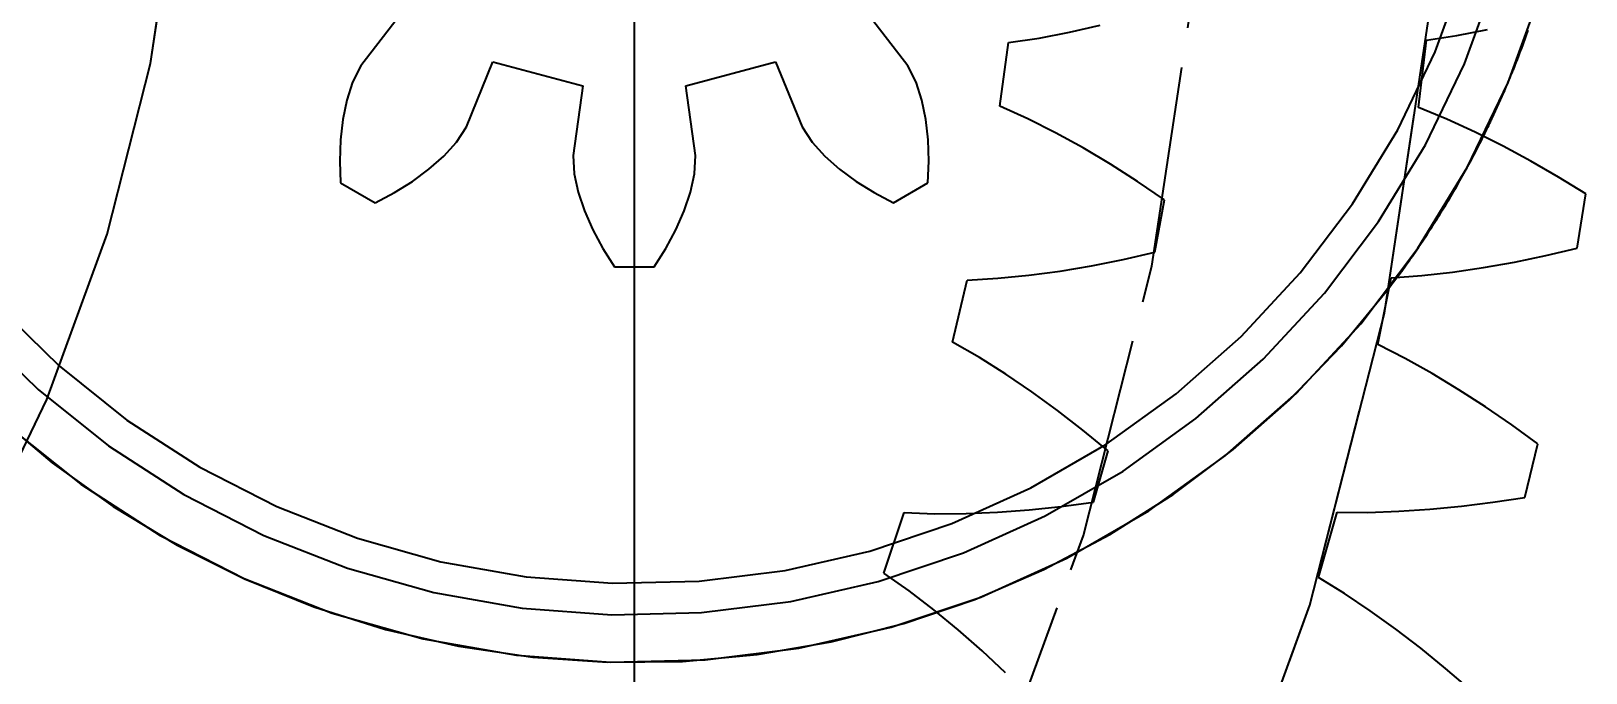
# Model space of a CAD drawing. Header units: millimetres. Extents: x -13 to 234, y -140 to 87.
# Drawn here: x 35.43 to 45.27, y -58.96 to -54.91 of the extents above; entities that cross this region are included whole.
import ezdxf

# ---------------------------------------------------------------- set-up
doc = ezdxf.new("R2010")
doc.units = ezdxf.units.MM
doc.linetypes.add('DASHED', pattern=[1.524, 1.27, -0.254])
for name, color, linetype in [('DIMS', 3, 'CONTINUOUS'), ('HIDDEN', 8, 'DASHED'), ('VISIBLE', 7, 'CONTINUOUS')]:
    doc.layers.add(name, color=color, linetype=linetype)
doc.styles.add('OpenSansCondensed-Light', font='OpenSansCondensed-Light.ttf')
doc.dimstyles.new('EZDXF', dxfattribs={"dimtxt": 0.25, "dimasz": 0.175, "dimexe": 0.375, "dimexo": 0.125, "dimgap": 0.1, "dimtad": 1, "dimlfac": 100, "dimzin": 12, "dimdsep": 46, "dimtxsty": 'OpenSansCondensed-Light', "dimblk": 'ARCHTICK', "dimcen": 2.5, "dimazin": 3, "dimtfac": 0.5, "dimtmove": 2, "dimatfit": 3})

# ---------------------------------------------------------------- blocks, each defined once
blk = doc.blocks.new('_ARCHTICK')
at = {"color": 0, "linetype": 'BYBLOCK', "const_width": 0.15}
blk.add_lwpolyline([(-0.5, -0.5), (0.5, 0.5)], dxfattribs=at)

msp = doc.modelspace()

# ---------------------------------------------------------------- linework, layer by layer
at = {"layer": 'HIDDEN'}
for points in [[(33.97503, -69.9188), (35.6262, -68.9655), (37.17424, -67.85253), (38.60378, -66.59095), (39.9006, -65.19331), (41.05182, -63.6735), (42.04599, -62.04661), (42.87323, -60.32882), (43.52533, -58.53719), (43.9958, -56.68954), (44.27996, -54.80424), (44.375, -52.9)], [(33.97503, -69.9188), (35.6262, -68.9655), (37.17424, -67.85253), (38.60378, -66.59095), (39.9006, -65.19331), (41.05182, -63.6735), (42.04599, -62.04661), (42.87323, -60.32882), (43.52533, -58.53719), (43.9958, -56.68954), (44.27996, -54.80424), (44.375, -52.9)], [(33.97503, -69.9188), (35.6262, -68.9655), (37.17424, -67.85253), (38.60378, -66.59095), (39.9006, -65.19331), (41.05182, -63.6735), (42.04599, -62.04661), (42.87323, -60.32882), (43.52533, -58.53719), (43.9958, -56.68954), (44.27996, -54.80424), (44.375, -52.9)], [(34.81238, -67.70546), (36.23901, -66.67978), (37.55642, -65.51715), (38.75153, -64.22913), (39.81246, -62.82852), (40.72866, -61.32923), (41.49102, -59.74616), (42.09197, -58.09506), (42.52554, -56.39233), (42.78742, -54.65488), (42.875, -52.9)], [(34.81238, -67.70546), (36.23901, -66.67978), (37.55642, -65.51715), (38.75153, -64.22913), (39.81246, -62.82852), (40.72866, -61.32923), (41.49102, -59.74616), (42.09197, -58.09506), (42.52554, -56.39233), (42.78742, -54.65488), (42.875, -52.9)], [(35.05095, -58.23731), (35.53367, -57.23493), (35.91419, -56.18947), (36.18872, -55.11131), (36.35454, -54.01118), (36.41, -52.9)], [(35.27988, -57.39869), (35.74754, -57.77163), (36.25, -58.09615), (36.78228, -58.36904), (37.33908, -58.58756), (37.91487, -58.74957), (38.50394, -58.85344), (39.10042, -58.89814), (39.69838, -58.88322), (40.29189, -58.80885), (40.87504, -58.67575), (41.44205, -58.48524), (41.98726, -58.23923), (42.50528, -57.94016), (42.99094, -57.59099), (43.43942, -57.1952), (43.84627, -56.75673), (44.20743, -56.27992), (44.51933, -55.76952), (44.77886, -55.23061), (44.98344, -54.66853), (45.13103, -54.08888), (45.22018, -53.49741), (45.25, -52.9)], [(35.27988, -57.39869), (35.74754, -57.77163), (36.25, -58.09615), (36.78228, -58.36904), (37.33908, -58.58756), (37.91487, -58.74957), (38.50394, -58.85344), (39.10042, -58.89814), (39.69838, -58.88322), (40.29189, -58.80885), (40.87504, -58.67575), (41.44205, -58.48524), (41.98726, -58.23923), (42.50528, -57.94016), (42.99094, -57.59099), (43.43942, -57.1952), (43.84627, -56.75673), (44.20743, -56.27992), (44.51933, -55.76952), (44.77886, -55.23061), (44.98344, -54.66853), (45.13103, -54.08888), (45.22018, -53.49741), (45.25, -52.9)], [(35.27988, -57.39869), (35.74754, -57.77163), (36.25, -58.09615), (36.78228, -58.36904), (37.33908, -58.58756), (37.91487, -58.74957), (38.50394, -58.85344), (39.10042, -58.89814), (39.69838, -58.88322), (40.29189, -58.80885), (40.87504, -58.67575), (41.44205, -58.48524), (41.98726, -58.23923), (42.50528, -57.94016), (42.99094, -57.59099), (43.43942, -57.1952), (43.84627, -56.75673), (44.20743, -56.27992), (44.51933, -55.76952), (44.77886, -55.23061), (44.98344, -54.66853), (45.13103, -54.08888), (45.22018, -53.49741), (45.25, -52.9)], [(35.0716, -56.77698), (35.47839, -57.17375), (35.92266, -57.52805), (36.4, -57.83634), (36.90566, -58.09558), (37.43463, -58.30319), (37.98163, -58.45709), (38.54124, -58.55576), (39.1079, -58.59823), (39.67596, -58.58406), (40.23979, -58.5134), (40.79379, -58.38696), (41.33244, -58.20598), (41.8504, -57.97227), (42.34251, -57.68815), (42.80389, -57.35644), (43.22995, -56.98044), (43.61645, -56.56389), (43.95956, -56.11092), (44.25586, -55.62605), (44.50241, -55.11408), (44.69676, -54.5801)], [(35.0716, -56.77698), (35.47839, -57.17375), (35.92266, -57.52805), (36.4, -57.83634), (36.90566, -58.09558), (37.43463, -58.30319), (37.98163, -58.45709), (38.54124, -58.55576), (39.1079, -58.59823), (39.67596, -58.58406), (40.23979, -58.5134), (40.79379, -58.38696), (41.33244, -58.20598), (41.8504, -57.97227), (42.34251, -57.68815), (42.80389, -57.35644), (43.22995, -56.98044), (43.61645, -56.56389), (43.95956, -56.11092), (44.25586, -55.62605), (44.50241, -55.11408), (44.69676, -54.5801)], [(35.21821, -56.64095), (35.61073, -57.0238), (36.03941, -57.36566), (36.5, -57.66314), (36.98792, -57.91328), (37.49832, -58.1136), (38.02613, -58.2621), (38.56611, -58.35732), (39.11288, -58.39829), (39.66102, -58.38462), (40.20506, -58.31644), (40.73962, -58.19443), (41.25938, -58.01981), (41.75916, -57.79429), (42.234, -57.52014), (42.67919, -57.20007), (43.0903, -56.83727), (43.46324, -56.43533), (43.79431, -55.99826), (44.08022, -55.5304), (44.31812, -55.03639), (44.50565, -54.52115)], [(35.21821, -56.64095), (35.61073, -57.0238), (36.03941, -57.36566), (36.5, -57.66314), (36.98792, -57.91328), (37.49832, -58.1136), (38.02613, -58.2621), (38.56611, -58.35732), (39.11288, -58.39829), (39.66102, -58.38462), (40.20506, -58.31644), (40.73962, -58.19443), (41.25938, -58.01981), (41.75916, -57.79429), (42.234, -57.52014), (42.67919, -57.20007), (43.0903, -56.83727), (43.46324, -56.43533), (43.79431, -55.99826), (44.08022, -55.5304), (44.31812, -55.03639), (44.50565, -54.52115)], [(37.79184, -54.77467), (37.51919, -55.1252)], [(37.79184, -54.77467), (37.51919, -55.1252)], [(40.98081, -55.1252), (40.70816, -54.77467)], [(40.98081, -55.1252), (40.70816, -54.77467)], [(42.00451, -54.91294), (42.19859, -54.86827)], [(42.00451, -54.91294), (42.19859, -54.86827)], [(41.56259, -55.37982), (41.6185, -54.97899)], [(41.56259, -55.37982), (41.6185, -54.97899)], [(41.6185, -54.97899), (41.81109, -54.95009)], [(41.6185, -54.97899), (41.81109, -54.95009)], [(41.81109, -54.95009), (42.00451, -54.91294)], [(41.81109, -54.95009), (42.00451, -54.91294)], [(44.21238, -55.38875), (44.26336, -54.96341)], [(44.21238, -55.38875), (44.26336, -54.96341)], [(44.26336, -54.96341), (44.45517, -54.93329)], [(44.45517, -54.93329), (44.6476, -54.8958)], [(37.51919, -55.1252), (37.46689, -55.22818)], [(37.51919, -55.1252), (37.46689, -55.22818)], [(38.18832, -55.51152), (38.35556, -55.10014)], [(38.18832, -55.51152), (38.35556, -55.10014)], [(38.35556, -55.10014), (38.92453, -55.25259)], [(38.35556, -55.10014), (38.92453, -55.25259)], [(39.57547, -55.25259), (40.14444, -55.10014)], [(39.57547, -55.25259), (40.14444, -55.10014)], [(40.14444, -55.10014), (40.31168, -55.51152)], [(40.14444, -55.10014), (40.31168, -55.51152)], [(41.03311, -55.22818), (40.98081, -55.1252)], [(41.03311, -55.22818), (40.98081, -55.1252)], [(37.46689, -55.22818), (37.43025, -55.34273)], [(37.46689, -55.22818), (37.43025, -55.34273)], [(38.92453, -55.25259), (38.86368, -55.69248)], [(38.92453, -55.25259), (38.86368, -55.69248)], [(39.63632, -55.69248), (39.57547, -55.25259)], [(39.63632, -55.69248), (39.57547, -55.25259)], [(41.06975, -55.34273), (41.03311, -55.22818)], [(41.06975, -55.34273), (41.03311, -55.22818)], [(37.43025, -55.34273), (37.40524, -55.46506)], [(37.43025, -55.34273), (37.40524, -55.46506)], [(41.09476, -55.46506), (41.06975, -55.34273)], [(41.09476, -55.46506), (41.06975, -55.34273)], [(41.73992, -55.46033), (41.56259, -55.37982)], [(41.73992, -55.46033), (41.56259, -55.37982)], [(37.40524, -55.46506), (37.39077, -55.59369)], [(37.40524, -55.46506), (37.39077, -55.59369)], [(41.10923, -55.59369), (41.09476, -55.46506)], [(41.10923, -55.59369), (41.09476, -55.46506)], [(41.91579, -55.54899), (41.73992, -55.46033)], [(41.91579, -55.54899), (41.73992, -55.46033)], [(44.39163, -55.46335), (44.21238, -55.38875)], [(44.56975, -55.54526), (44.39163, -55.46335)], [(38.12529, -55.60831), (38.18832, -55.51152)], [(38.12529, -55.60831), (38.18832, -55.51152)], [(40.31168, -55.51152), (40.37471, -55.60831)], [(40.31168, -55.51152), (40.37471, -55.60831)], [(42.09023, -55.64507), (41.91579, -55.54899)], [(42.09023, -55.64507), (41.91579, -55.54899)], [(44.07629, -56.46468), (44.08615, -56.45129), (44.09598, -56.43786), (44.10577, -56.42441), (44.11553, -56.41093), (44.12524, -56.39743), (44.13492, -56.3839), (44.14456, -56.37034), (44.15417, -56.35675), (44.16373, -56.34314), (44.17326, -56.3295), (44.18275, -56.31584), (44.19221, -56.30215), (44.20162, -56.28843), (44.211, -56.27469), (44.22034, -56.26092), (44.22964, -56.24712), (44.2389, -56.2333), (44.24812, -56.21945), (44.25731, -56.20558), (44.26645, -56.19169), (44.27556, -56.17776), (44.28463, -56.16382), (44.29366, -56.14984), (44.30265, -56.13584), (44.31161, -56.12182), (44.32052, -56.10777), (44.3294, -56.0937), (44.33823, -56.07961), (44.34703, -56.06548), (44.35579, -56.05134), (44.36451, -56.03717), (44.37319, -56.02297), (44.38183, -56.00876), (44.39043, -55.99452), (44.39899, -55.98025), (44.40751, -55.96596), (44.41599, -55.95165), (44.42443, -55.93731), (44.43283, -55.92295), (44.4412, -55.90857), (44.44952, -55.89416), (44.4578, -55.87973), (44.46604, -55.86528), (44.47425, -55.85081), (44.48241, -55.83631), (44.49053, -55.82179), (44.49861, -55.80725), (44.50665, -55.79268), (44.51465, -55.77809), (44.52261, -55.76349), (44.53053, -55.74885), (44.53841, -55.7342), (44.54625, -55.71953), (44.55405, -55.70483), (44.56181, -55.69011), (44.56952, -55.67537), (44.5772, -55.66061), (44.58483, -55.64583), (44.59242, -55.63103), (44.59998, -55.6162), (44.60749, -55.60136), (44.61496, -55.58649), (44.62239, -55.5716)], [(44.74676, -55.63385), (44.56975, -55.54526)], [(37.39077, -55.59369), (37.38641, -55.72763)], [(37.39077, -55.59369), (37.38641, -55.72763)], [(38.04441, -55.69732), (38.12529, -55.60831)], [(38.04441, -55.69732), (38.12529, -55.60831)], [(40.37471, -55.60831), (40.45559, -55.69732)], [(40.37471, -55.60831), (40.45559, -55.69732)], [(41.11359, -55.72763), (41.10923, -55.59369)], [(41.11359, -55.72763), (41.10923, -55.59369)], [(42.26326, -55.74806), (42.09023, -55.64507)], [(42.26326, -55.74806), (42.09023, -55.64507)], [(44.92268, -55.72867), (44.74676, -55.63385)], [(37.38641, -55.72763), (37.39199, -55.86611)], [(37.38641, -55.72763), (37.39199, -55.86611)], [(37.84681, -55.85698), (37.95097, -55.78014)], [(37.84681, -55.85698), (37.95097, -55.78014)], [(37.95097, -55.78014), (38.04441, -55.69732)], [(37.95097, -55.78014), (38.04441, -55.69732)], [(38.86368, -55.69248), (38.86987, -55.80782)], [(38.86368, -55.69248), (38.86987, -55.80782)], [(39.63013, -55.80782), (39.63632, -55.69248)], [(39.63013, -55.80782), (39.63632, -55.69248)], [(40.45559, -55.69732), (40.54903, -55.78014)], [(40.45559, -55.69732), (40.54903, -55.78014)], [(40.54903, -55.78014), (40.65319, -55.85698)], [(40.54903, -55.78014), (40.65319, -55.85698)], [(41.10801, -55.86611), (41.11359, -55.72763)], [(41.10801, -55.86611), (41.11359, -55.72763)], [(42.43485, -55.85757), (42.26326, -55.74806)], [(42.43485, -55.85757), (42.26326, -55.74806)], [(45.09749, -55.82936), (44.92268, -55.72867)], [(37.39199, -55.86611), (37.61028, -55.99214)], [(37.39199, -55.86611), (37.61028, -55.99214)], [(37.73299, -55.92773), (37.84681, -55.85698)], [(37.73299, -55.92773), (37.84681, -55.85698)], [(38.86987, -55.80782), (38.89542, -55.92534)], [(38.86987, -55.80782), (38.89542, -55.92534)], [(39.60458, -55.92534), (39.63013, -55.80782)], [(39.60458, -55.92534), (39.63013, -55.80782)], [(40.65319, -55.85698), (40.76701, -55.92773)], [(40.65319, -55.85698), (40.76701, -55.92773)], [(40.88972, -55.99214), (41.10801, -55.86611)], [(40.88972, -55.99214), (41.10801, -55.86611)], [(42.60498, -55.97331), (42.43485, -55.85757)], [(42.60498, -55.97331), (42.43485, -55.85757)], [(45.27117, -55.93567), (45.09749, -55.82936)], [(37.61028, -55.99214), (37.73299, -55.92773)], [(37.61028, -55.99214), (37.73299, -55.92773)], [(38.89542, -55.92534), (38.93492, -56.04379)], [(38.89542, -55.92534), (38.93492, -56.04379)], [(39.56508, -56.04379), (39.60458, -55.92534)], [(39.56508, -56.04379), (39.60458, -55.92534)], [(40.76701, -55.92773), (40.88972, -55.99214)], [(40.76701, -55.92773), (40.88972, -55.99214)], [(42.54325, -56.30357), (42.60498, -55.97331)], [(42.54325, -56.30357), (42.60498, -55.97331)], [(45.21606, -56.27922), (45.27117, -55.93567)], [(38.93492, -56.04379), (38.98671, -56.16242)], [(38.93492, -56.04379), (38.98671, -56.16242)], [(39.51329, -56.16242), (39.56508, -56.04379)], [(39.51329, -56.16242), (39.56508, -56.04379)], [(38.98671, -56.16242), (39.0499, -56.2806)], [(38.98671, -56.16242), (39.0499, -56.2806)], [(39.4501, -56.2806), (39.51329, -56.16242)], [(39.4501, -56.2806), (39.51329, -56.16242)], [(39.0499, -56.2806), (39.12397, -56.39773)], [(39.0499, -56.2806), (39.12397, -56.39773)], [(39.37603, -56.39773), (39.4501, -56.2806)], [(39.37603, -56.39773), (39.4501, -56.2806)], [(42.14323, -56.39016), (42.3428, -56.35003)], [(42.14323, -56.39016), (42.3428, -56.35003)], [(42.3428, -56.35003), (42.54325, -56.30357)], [(42.3428, -56.35003), (42.54325, -56.30357)], [(44.62356, -56.40186), (44.8203, -56.36682)], [(44.8203, -56.36682), (45.01784, -56.32586)], [(45.01784, -56.32586), (45.21606, -56.27922)], [(39.12397, -56.39773), (39.37603, -56.39773)], [(39.12397, -56.39773), (39.37603, -56.39773)], [(41.55129, -56.46941), (41.74731, -56.45027)], [(41.55129, -56.46941), (41.74731, -56.45027)], [(41.74731, -56.45027), (41.94468, -56.42369)], [(41.74731, -56.45027), (41.94468, -56.42369)], [(41.94468, -56.42369), (42.14323, -56.39016)], [(41.94468, -56.42369), (42.14323, -56.39016)], [(43.9547, -56.88744), (44.03932, -56.46751)], [(43.9547, -56.88744), (44.03932, -56.46751)], [(44.03932, -56.46751), (44.23291, -56.45272)], [(44.23291, -56.45272), (44.42771, -56.43063)], [(44.42771, -56.43063), (44.62356, -56.40186)], [(35.20344, -57.33005), (35.56617, -57.63597), (35.95194, -57.91226), (36.35834, -58.15721), (36.78282, -58.36928), (37.22274, -58.54714), (37.67533, -58.68968), (38.13777, -58.79601), (38.60717, -58.86546), (39.08059, -58.89761), (39.55507, -58.89224), (40.02764, -58.84939), (40.49535, -58.76934), (40.95527, -58.65257), (41.40452, -58.49983), (41.8403, -58.31206), (42.25988, -58.09044), (42.66063, -57.83636), (43.04005, -57.5514), (43.39576, -57.23736), (43.72555, -56.89618), (44.02734, -56.53001)], [(41.26419, -56.87438), (41.35685, -56.48042)], [(41.26419, -56.87438), (41.35685, -56.48042)], [(41.35685, -56.48042), (41.55129, -56.46941)], [(41.35685, -56.48042), (41.55129, -56.46941)], [(41.43334, -56.97091), (41.26419, -56.87438)], [(41.43334, -56.97091), (41.26419, -56.87438)], [(44.12746, -56.97605), (43.9547, -56.88744)], [(41.60028, -57.07541), (41.43334, -56.97091)], [(41.60028, -57.07541), (41.43334, -56.97091)], [(44.29851, -57.07185), (44.12746, -56.97605)], [(41.76511, -57.18718), (41.60028, -57.07541)], [(41.76511, -57.18718), (41.60028, -57.07541)], [(44.46792, -57.17423), (44.29851, -57.07185)], [(41.9279, -57.3057), (41.76511, -57.18718)], [(41.9279, -57.3057), (41.76511, -57.18718)], [(44.63575, -57.28272), (44.46792, -57.17423)], [(42.08865, -57.43058), (41.9279, -57.3057)], [(42.08865, -57.43058), (41.9279, -57.3057)], [(44.80201, -57.39699), (44.63575, -57.28272)], [(42.24738, -57.56151), (42.08865, -57.43058)], [(42.24738, -57.56151), (42.08865, -57.43058)], [(44.9667, -57.51676), (44.80201, -57.39699)], [(44.88446, -57.85484), (44.9667, -57.51676)], [(42.15543, -57.88467), (42.24738, -57.56151)], [(42.15543, -57.88467), (42.24738, -57.56151)], [(41.54834, -57.94905), (41.74914, -57.93398)], [(41.54834, -57.94905), (41.74914, -57.93398)], [(41.74914, -57.93398), (41.95155, -57.91244)], [(41.74914, -57.93398), (41.95155, -57.91244)], [(41.95155, -57.91244), (42.15543, -57.88467)], [(41.95155, -57.91244), (42.15543, -57.88467)], [(43.89064, -57.94968), (44.08658, -57.94314)], [(44.08658, -57.94314), (44.28409, -57.93002)], [(44.28409, -57.93002), (44.483, -57.91073)], [(44.483, -57.91073), (44.68316, -57.88559)], [(44.68316, -57.88559), (44.88446, -57.85484)], [(40.82917, -58.33503), (40.95778, -57.9513)], [(40.82917, -58.33503), (40.95778, -57.9513)], [(40.95778, -57.9513), (41.15241, -57.95827)], [(40.95778, -57.9513), (41.15241, -57.95827)], [(41.15241, -57.95827), (41.34936, -57.9573)], [(41.15241, -57.95827), (41.34936, -57.9573)], [(41.34936, -57.9573), (41.54834, -57.94905)], [(41.34936, -57.9573), (41.54834, -57.94905)], [(43.57877, -58.36093), (43.69648, -57.94904)], [(43.57877, -58.36093), (43.69648, -57.94904)], [(43.69648, -57.94904), (43.89064, -57.94968)], [(40.98869, -58.44675), (40.82917, -58.33503)], [(40.98869, -58.44675), (40.82917, -58.33503)], [(43.74394, -58.46298), (43.57877, -58.36093)], [(41.14527, -58.56622), (40.98869, -58.44675)], [(41.14527, -58.56622), (40.98869, -58.44675)], [(43.90684, -58.57207), (43.74394, -58.46298)], [(41.29909, -58.69272), (41.14527, -58.56622)], [(41.29909, -58.69272), (41.14527, -58.56622)], [(44.06759, -58.68758), (43.90684, -58.57207)], [(41.45025, -58.82575), (41.29909, -58.69272)], [(41.45025, -58.82575), (41.29909, -58.69272)], [(44.22626, -58.80907), (44.06759, -58.68758)], [(41.5988, -58.96492), (41.45025, -58.82575)], [(41.5988, -58.96492), (41.45025, -58.82575)], [(44.38291, -58.93618), (44.22626, -58.80907)], [(44.53757, -59.06866), (44.38291, -58.93618)]]:
    msp.add_lwpolyline(points, dxfattribs=at)
at = {"layer": 'VISIBLE'}
for points in [[(33.97503, -69.9188), (35.6262, -68.9655), (37.17424, -67.85253), (38.60378, -66.59095), (39.9006, -65.19331), (41.05182, -63.6735), (42.04599, -62.04661), (42.87323, -60.32882), (43.52533, -58.53719), (43.9958, -56.68954), (44.27996, -54.80424), (44.375, -52.9)], [(35.05095, -58.23731), (35.53367, -57.23493), (35.91419, -56.18947), (36.18872, -55.11131), (36.35454, -54.01118), (36.41, -52.9)], [(44.26336, -54.96341), (44.45517, -54.93329)], [(44.45517, -54.93329), (44.6476, -54.8958)], [(44.62239, -55.5716), (44.62807, -55.56014), (44.63374, -55.54866), (44.63937, -55.53717), (44.64499, -55.52566), (44.65058, -55.51415), (44.65614, -55.50262), (44.66168, -55.49108), (44.6672, -55.47953), (44.67269, -55.46797), (44.67815, -55.4564), (44.68359, -55.44481), (44.68901, -55.43321), (44.6944, -55.42161), (44.69977, -55.40999), (44.70511, -55.39835), (44.71043, -55.38671), (44.71572, -55.37506), (44.72099, -55.36339), (44.72623, -55.35172), (44.73145, -55.34003), (44.73664, -55.32833), (44.74181, -55.31662), (44.74695, -55.3049), (44.75207, -55.29317), (44.75716, -55.28142), (44.76223, -55.26967), (44.76727, -55.25791), (44.77229, -55.24613), (44.77728, -55.23434), (44.78225, -55.22255), (44.78719, -55.21074), (44.79211, -55.19892), (44.797, -55.1871), (44.80186, -55.17526), (44.80671, -55.16341), (44.81152, -55.15155), (44.81631, -55.13968), (44.82108, -55.1278), (44.82582, -55.11591), (44.83053, -55.10401), (44.83522, -55.0921), (44.83988, -55.08018), (44.84452, -55.06825), (44.84914, -55.05631), (44.85372, -55.04436), (44.85828, -55.0324), (44.86282, -55.02044), (44.86733, -55.00846), (44.87182, -54.99647), (44.87628, -54.98447), (44.88071, -54.97246), (44.88512, -54.96045), (44.8895, -54.94842), (44.89386, -54.93639), (44.89819, -54.92434), (44.90249, -54.91229), (44.90677, -54.90023)], [(44.39163, -55.46335), (44.21238, -55.38875)], [(44.56975, -55.54526), (44.39163, -55.46335)], [(44.74676, -55.63385), (44.56975, -55.54526)], [(44.92268, -55.72867), (44.74676, -55.63385)], [(45.09749, -55.82936), (44.92268, -55.72867)], [(45.27117, -55.93567), (45.09749, -55.82936)], [(45.21606, -56.27922), (45.27117, -55.93567)], [(44.62356, -56.40186), (44.8203, -56.36682)], [(44.8203, -56.36682), (45.01784, -56.32586)], [(45.01784, -56.32586), (45.21606, -56.27922)], [(44.02734, -56.53001), (44.02813, -56.52898), (44.02891, -56.52795), (44.02969, -56.52692), (44.03048, -56.52588), (44.03126, -56.52485), (44.03204, -56.52382), (44.03283, -56.52279), (44.03361, -56.52175), (44.03439, -56.52072), (44.03517, -56.51969), (44.03595, -56.51865), (44.03673, -56.51762), (44.03752, -56.51659), (44.0383, -56.51555), (44.03908, -56.51452), (44.03986, -56.51348), (44.04064, -56.51245), (44.04142, -56.51141), (44.0422, -56.51038), (44.04298, -56.50934), (44.04376, -56.50831), (44.04454, -56.50727), (44.04531, -56.50624), (44.04609, -56.5052), (44.04687, -56.50417), (44.04765, -56.50313), (44.04843, -56.50209), (44.04921, -56.50106), (44.04998, -56.50002), (44.05076, -56.49899), (44.05154, -56.49795), (44.05231, -56.49691), (44.05309, -56.49587), (44.05387, -56.49484), (44.05464, -56.4938), (44.05542, -56.49276), (44.0562, -56.49172), (44.05697, -56.49069), (44.05775, -56.48965), (44.05852, -56.48861), (44.0593, -56.48757), (44.06007, -56.48653), (44.06085, -56.48549), (44.06162, -56.48445), (44.06239, -56.48342), (44.06317, -56.48238), (44.06394, -56.48134), (44.06471, -56.4803), (44.06549, -56.47926), (44.06626, -56.47822), (44.06703, -56.47718), (44.06781, -56.47614), (44.06858, -56.4751), (44.06935, -56.47405), (44.07012, -56.47301), (44.07089, -56.47197), (44.07166, -56.47093), (44.07244, -56.46989), (44.07321, -56.46885), (44.07398, -56.46781), (44.07475, -56.46677), (44.07552, -56.46572), (44.07629, -56.46468)], [(44.03932, -56.46751), (44.23291, -56.45272)], [(44.23291, -56.45272), (44.42771, -56.43063)], [(44.42771, -56.43063), (44.62356, -56.40186)], [(44.12746, -56.97605), (43.9547, -56.88744)], [(44.29851, -57.07185), (44.12746, -56.97605)], [(44.46792, -57.17423), (44.29851, -57.07185)], [(44.63575, -57.28272), (44.46792, -57.17423)], [(44.80201, -57.39699), (44.63575, -57.28272)], [(44.9667, -57.51676), (44.80201, -57.39699)], [(44.88446, -57.85484), (44.9667, -57.51676)], [(43.89064, -57.94968), (44.08658, -57.94314)], [(44.08658, -57.94314), (44.28409, -57.93002)], [(44.28409, -57.93002), (44.483, -57.91073)], [(44.483, -57.91073), (44.68316, -57.88559)], [(44.68316, -57.88559), (44.88446, -57.85484)], [(43.69648, -57.94904), (43.89064, -57.94968)], [(43.74394, -58.46298), (43.57877, -58.36093)], [(43.90684, -58.57207), (43.74394, -58.46298)], [(44.06759, -58.68758), (43.90684, -58.57207)], [(44.22626, -58.80907), (44.06759, -58.68758)], [(44.38291, -58.93618), (44.22626, -58.80907)], [(44.53757, -59.06866), (44.38291, -58.93618)]]:
    msp.add_lwpolyline(points, dxfattribs=at)

# ---------------------------------------------------------------- dimensions: what is measured, and where the dimension line sits
at = {"layer": 'DIMS'}
msp.add_linear_dim(base=(25.25, -78.15), p1=(25.25, -52.9), p2=(39.25, -52.9), dimstyle='EZDXF', override={"dimtxt": 1.6, "dimasz": 1, "dimexe": 0.6, "dimexo": 0.5, "dimdec": 2}, dxfattribs=at).render()

doc.saveas('drawing.dxf')
